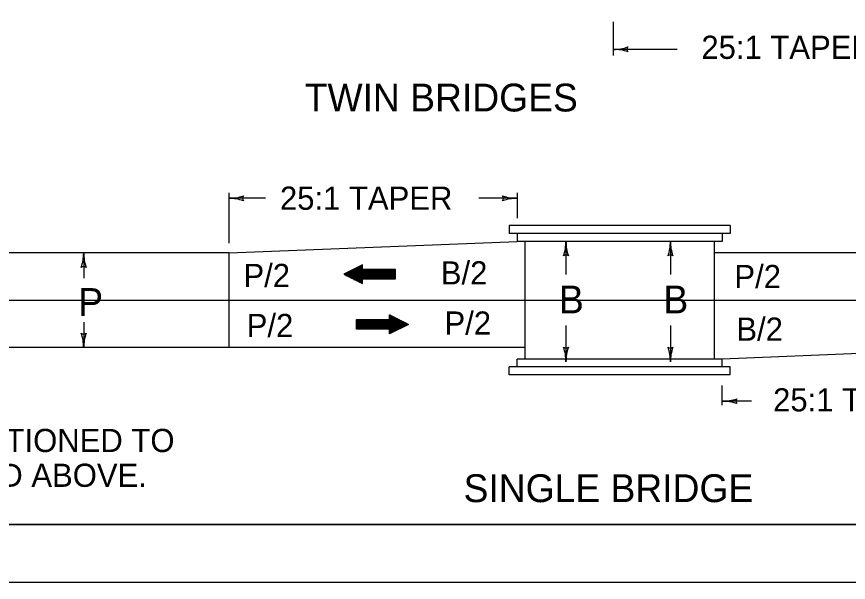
# Model space of a CAD drawing. Extents: x 997.6 to 1036.6, y 998.9 to 1022.7.
# Drawn here: x 1012.41 to 1019.58, y 1000 to 1004.88 of the extents above; entities that cross this region are included whole.
import ezdxf

# ---------------------------------------------------------------- set-up
doc = ezdxf.new("R2010")
doc.units = 0
for name, color, linetype in [('Level 1', 7, 'Continuous'), ('Level 10', 7, 'Continuous'), ('Level 11', 7, 'Continuous'), ('Level 14', 7, 'Continuous')]:
    doc.layers.add(name, color=color, linetype=linetype)

msp = doc.modelspace()

# ---------------------------------------------------------------- linework, layer by layer
at = {"layer": 'Level 1'}
for p, q in [((1017.5547, 1004.5433), (1017.5547, 1004.8333)), ((1018.1048, 1004.5966), (1017.5547, 1004.5966)), ((1014.2398, 1003.3594), (1014.2398, 1002.9261)), ((1016.7242, 1003.3594), (1016.7242, 1003.1407)), ((1014.5558, 1003.3121), (1014.2398, 1003.3121)), ((1016.7242, 1003.3121), (1016.3943, 1003.3121)), ((1018.5602, 1003.0767), (1016.6562, 1003.0767)), ((1016.6562, 1003.0767), (1016.6562, 1003.0087)), ((1018.5602, 1003.0767), (1018.5602, 1003.0087)), ((1018.5602, 1003.0087), (1016.6562, 1003.0087)), ((1016.7242, 1003.0087), (1016.7242, 1002.9407)), ((1018.4922, 1003.0087), (1018.4922, 1002.9407)), ((1014.2422, 1002.8413), (1016.7242, 1002.9407)), ((1018.4922, 1002.9407), (1016.7242, 1002.9407)), ((1016.7922, 1001.926), (1016.7922, 1002.9407)), ((1017.1452, 1002.9407), (1017.1452, 1002.6565)), ((1018.0452, 1002.9407), (1018.0452, 1002.6565)), ((1018.4242, 1001.926), (1018.4242, 1002.9407)), ((1014.2422, 1002.8413), (1012.1596, 1002.8413)), ((1012.9885, 1002.8413), (1012.9885, 1002.6237)), ((1014.2422, 1002.0253), (1014.2422, 1002.8413)), ((1021.7932, 1002.8413), (1018.4242, 1002.8413)), ((1012.1596, 1002.4333), (1023.1318, 1002.4333)), ((1012.9885, 1002.2441), (1012.9885, 1002.0253)), ((1017.1452, 1002.2151), (1017.1452, 1001.9029)), ((1018.0452, 1002.2151), (1018.0452, 1001.9029)), ((1016.7922, 1002.0253), (1012.1596, 1002.0253)), ((1020.9742, 1002.0253), (1018.4922, 1001.926)), ((1018.4922, 1001.926), (1016.7242, 1001.926)), ((1016.7242, 1001.858), (1016.7242, 1001.926)), ((1018.4922, 1001.858), (1018.4922, 1001.926)), ((1018.5602, 1001.858), (1016.6562, 1001.858)), ((1016.6562, 1001.79), (1016.6562, 1001.858)), ((1018.5602, 1001.79), (1018.5602, 1001.858)), ((1018.5602, 1001.79), (1016.6562, 1001.79)), ((1018.4922, 1001.5294), (1018.4922, 1001.6986)), ((1018.7456, 1001.5618), (1018.4922, 1001.5618))]:
    msp.add_line(p, q, dxfattribs=at)
for points in [[(1015.2297, 1002.6574), (1015.3917, 1002.5767), (1015.3917, 1002.6173), (1015.6752, 1002.6173), (1015.6752, 1002.6982), (1015.3917, 1002.6982), (1015.3917, 1002.7387)], [(1015.7868, 1002.2249), (1015.6248, 1002.1442), (1015.6248, 1002.1848), (1015.3413, 1002.1848), (1015.3413, 1002.2657), (1015.6248, 1002.2657), (1015.6248, 1002.3062)]]:
    msp.add_lwpolyline(points, close=True, dxfattribs=at)
for points in [[(1015.3069, 1002.6962), (1015.6752, 1002.6962)], [(1015.3151, 1002.7002), (1015.3917, 1002.7002)], [(1015.3232, 1002.7043), (1015.3917, 1002.7043)], [(1015.3232, 1002.7043), (1015.3917, 1002.7043)], [(1015.3312, 1002.7084), (1015.3917, 1002.7084)], [(1015.3393, 1002.7124), (1015.3917, 1002.7124)], [(1015.3474, 1002.7165), (1015.3917, 1002.7165)], [(1015.3555, 1002.7205), (1015.3917, 1002.7205)], [(1015.3635, 1002.7246), (1015.3917, 1002.7246)], [(1015.3716, 1002.7287), (1015.3917, 1002.7287)], [(1015.3797, 1002.7327), (1015.3917, 1002.7327)], [(1015.3877, 1002.7367), (1015.3917, 1002.7367)], [(1015.233, 1002.6558), (1015.6752, 1002.6558)], [(1015.2343, 1002.6597), (1015.6752, 1002.6597)], [(1015.2411, 1002.6517), (1015.6752, 1002.6517)], [(1015.2411, 1002.6517), (1015.6752, 1002.6517)], [(1015.2424, 1002.6638), (1015.6752, 1002.6638)], [(1015.2492, 1002.6477), (1015.6752, 1002.6477)], [(1015.2505, 1002.6679), (1015.6752, 1002.6679)], [(1015.2574, 1002.6436), (1015.6752, 1002.6436)], [(1015.2586, 1002.6719), (1015.6752, 1002.6719)], [(1015.2655, 1002.6395), (1015.6752, 1002.6395)], [(1015.2667, 1002.676), (1015.6752, 1002.676)], [(1015.2737, 1002.6355), (1015.6752, 1002.6355)], [(1015.2747, 1002.68), (1015.6752, 1002.68)], [(1015.2817, 1002.6314), (1015.6752, 1002.6314)], [(1015.2828, 1002.6841), (1015.6752, 1002.6841)], [(1015.2899, 1002.6274), (1015.6752, 1002.6274)], [(1015.2908, 1002.6882), (1015.6752, 1002.6882)], [(1015.298, 1002.6233), (1015.6752, 1002.6233)], [(1015.2989, 1002.6922), (1015.6752, 1002.6922)], [(1015.3062, 1002.6192), (1015.6752, 1002.6192)], [(1015.3102, 1002.6173), (1015.6752, 1002.6173)], [(1015.3183, 1002.6132), (1015.3917, 1002.6132)], [(1015.3265, 1002.6092), (1015.3917, 1002.6092)], [(1015.3347, 1002.6051), (1015.3917, 1002.6051)], [(1015.3427, 1002.6011), (1015.3917, 1002.6011)], [(1015.3508, 1002.597), (1015.3917, 1002.597)], [(1015.359, 1002.5929), (1015.3917, 1002.5929)], [(1015.3671, 1002.5889), (1015.3917, 1002.5889)], [(1015.3752, 1002.5848), (1015.3917, 1002.5848)], [(1015.3834, 1002.5808), (1015.3917, 1002.5808)], [(1015.3915, 1002.5767), (1015.3917, 1002.5767)], [(1012.1596, 1002.4333), (1012.7845, 1002.4333)], [(1013.1958, 1002.4333), (1013.3177, 1002.4333)], [(1013.3787, 1002.4333), (1014.354, 1002.4333)], [(1014.354, 1002.4333), (1015.3293, 1002.4333)], [(1015.3903, 1002.4333), (1015.5122, 1002.4333)], [(1015.5732, 1002.4333), (1016.5485, 1002.4333)], [(1016.5485, 1002.4333), (1016.9512, 1002.4333)], [(1017.3751, 1002.4333), (1017.8814, 1002.4333)], [(1018.2392, 1002.4333), (1018.7429, 1002.4333)], [(1018.7429, 1002.4333), (1019.7183, 1002.4333)], [(1015.6287, 1002.3042), (1015.6248, 1002.3042)], [(1015.6368, 1002.3002), (1015.6248, 1002.3002)], [(1015.6449, 1002.2962), (1015.6248, 1002.2962)], [(1015.653, 1002.2921), (1015.6248, 1002.2921)], [(1015.661, 1002.288), (1015.6248, 1002.288)], [(1015.6691, 1002.284), (1015.6248, 1002.284)], [(1015.6772, 1002.2799), (1015.6248, 1002.2799)], [(1015.6852, 1002.2759), (1015.6248, 1002.2759)], [(1015.6933, 1002.2718), (1015.6248, 1002.2718)], [(1015.6933, 1002.2718), (1015.6248, 1002.2718)], [(1015.7014, 1002.2677), (1015.6248, 1002.2677)], [(1015.7096, 1002.2637), (1015.3413, 1002.2637)], [(1015.7176, 1002.2597), (1015.3413, 1002.2597)], [(1015.7257, 1002.2557), (1015.3413, 1002.2557)], [(1015.7337, 1002.2516), (1015.3413, 1002.2516)], [(1015.7418, 1002.2475), (1015.3413, 1002.2475)], [(1015.7498, 1002.2435), (1015.3413, 1002.2435)], [(1015.7579, 1002.2394), (1015.3413, 1002.2394)], [(1015.766, 1002.2354), (1015.3413, 1002.2354)], [(1015.7741, 1002.2313), (1015.3413, 1002.2313)], [(1015.7822, 1002.2272), (1015.3413, 1002.2272)], [(1015.7835, 1002.2233), (1015.3413, 1002.2233)], [(1015.7754, 1002.2192), (1015.3413, 1002.2192)], [(1015.7754, 1002.2192), (1015.3413, 1002.2192)], [(1015.7672, 1002.2152), (1015.3413, 1002.2152)], [(1015.7591, 1002.2111), (1015.3413, 1002.2111)], [(1015.751, 1002.207), (1015.3413, 1002.207)], [(1015.7428, 1002.203), (1015.3413, 1002.203)], [(1015.7347, 1002.1989), (1015.3413, 1002.1989)], [(1015.7266, 1002.1949), (1015.3413, 1002.1949)], [(1015.7185, 1002.1908), (1015.3413, 1002.1908)], [(1015.7103, 1002.1867), (1015.3413, 1002.1867)], [(1015.7062, 1002.1848), (1015.3413, 1002.1848)], [(1015.6982, 1002.1807), (1015.6248, 1002.1807)], [(1015.69, 1002.1767), (1015.6248, 1002.1767)], [(1015.6818, 1002.1726), (1015.6248, 1002.1726)], [(1015.6737, 1002.1686), (1015.6248, 1002.1686)], [(1015.6657, 1002.1645), (1015.6248, 1002.1645)], [(1015.6575, 1002.1604), (1015.6248, 1002.1604)], [(1015.6494, 1002.1564), (1015.6248, 1002.1564)], [(1015.6413, 1002.1523), (1015.6248, 1002.1523)], [(1015.6331, 1002.1483), (1015.6248, 1002.1483)], [(1015.625, 1002.1442), (1015.6248, 1002.1442)]]:
    msp.add_lwpolyline(points, dxfattribs=at)
for centre, radius, start, end in [((1017.5547, 1004.9875), 0.3909, 269.98778, 270), ((1017.5547, 1004.9875), 0.3909, 270, 288.66878), ((1017.5547, 1004.2056), 0.3909, 71.34716, 89.99389), ((1017.7033, 1004.5965), 0.0313, 138.7746, 220.89129), ((1014.2398, 1003.703), 0.3909, 269.98778, 270), ((1014.2398, 1003.703), 0.3909, 270, 288.66878), ((1014.2398, 1002.9211), 0.3909, 71.34716, 89.99389), ((1014.3885, 1003.312), 0.0313, 138.7746, 220.89129), ((1016.5755, 1003.3121), 0.0313, 318.7746, 40.89129), ((1016.7242, 1002.9211), 0.3909, 90, 108.66878), ((1016.7242, 1003.703), 0.3909, 251.34716, 269.99389), ((1016.7242, 1002.9211), 0.3909, 89.98778, 90), ((1016.7542, 1002.9407), 0.3909, 341.34716, 359.99389), ((1017.5361, 1002.9407), 0.3909, 179.98778, 180), ((1017.5361, 1002.9407), 0.3909, 180, 198.66878), ((1017.6542, 1002.9407), 0.3909, 341.34716, 359.99389), ((1018.4361, 1002.9407), 0.3909, 179.98778, 180), ((1018.4361, 1002.9407), 0.3909, 180, 198.66878), ((1012.5976, 1002.8413), 0.3909, 341.34716, 359.99389), ((1013.3794, 1002.8413), 0.3909, 179.98778, 180), ((1013.3794, 1002.8413), 0.3909, 180, 198.66878), ((1017.1451, 1002.792), 0.0313, 48.7746, 130.89129), ((1018.0451, 1002.792), 0.0313, 48.7746, 130.89129), ((1012.9885, 1002.6927), 0.0313, 48.7746, 130.89129), ((1012.9885, 1002.174), 0.0313, 228.7746, 310.89129), ((1012.5976, 1002.0253), 0.3909, 0, 18.66878), ((1013.3794, 1002.0253), 0.3909, 161.34716, 179.99389), ((1012.5976, 1002.0253), 0.3909, 359.98778, 0), ((1017.1452, 1002.0516), 0.0313, 228.7746, 310.89129), ((1016.7542, 1001.9029), 0.3909, 0, 18.66878), ((1017.5361, 1001.9029), 0.3909, 161.34716, 179.99389), ((1018.0452, 1002.0516), 0.0313, 228.7746, 310.89129), ((1017.6542, 1001.9029), 0.3909, 0, 18.66878), ((1018.4361, 1001.9029), 0.3909, 161.34716, 179.99389), ((1016.7542, 1001.9029), 0.3909, 359.98778, 0), ((1017.6542, 1001.9029), 0.3909, 359.98778, 0), ((1018.4922, 1001.9528), 0.3909, 269.98778, 270), ((1018.4922, 1001.9528), 0.3909, 270, 288.66878), ((1018.4922, 1001.1709), 0.3909, 71.34716, 89.99389), ((1018.6408, 1001.5618), 0.0313, 138.7746, 220.89129)]:
    msp.add_arc(centre, radius, start, end, dxfattribs=at)
at = {"layer": 'Level 10'}
msp.add_line((1035.5, 1000.5), (1007, 1000.5), dxfattribs=at)
at = {"layer": 'Level 11'}
msp.add_lwpolyline([(1007, 1000.5), (1035.5, 1000.5), (1035.5, 1021.5), (1007, 1021.5)], close=True, dxfattribs=at)
at = {"layer": 'Level 14'}
msp.add_line((1036, 1000), (1000, 1000), dxfattribs=at)

# ---------------------------------------------------------------- texts
at = {"layer": 'Level 1'}
for s, height, p in [('25:1 TAPER', 0.2, (1018.3122, 1004.5146)), ('TWIN BRIDGES', 0.24, (1014.8937, 1004.061)), ('25:1 TAPER', 0.2, (1014.6801, 1003.2134)), ('B/2', 0.2, (1016.0664, 1002.5691)), ('P/2', 0.2, (1014.3658, 1002.5471)), ('P/2', 0.2, (1018.5967, 1002.5375)), ('B', 0.24, (1017.0847, 1002.3196)), ('B', 0.24, (1017.9847, 1002.3196)), ('P', 0.24, (1012.942, 1002.2976)), ('P/2', 0.2, (1016.0983, 1002.1363)), ('P/2', 0.2, (1014.3937, 1002.1154)), ('B/2', 0.2, (1018.6136, 1002.084)), ('25:1 TAPER', 0.2, (1018.9303, 1001.4743)), ('NORMAL PAVEMENT SHALL BE TRANSITIONED TO', 0.2, (1007.2178, 1001.1238)), ('MEET BRIDGE ROADWAY AS INDICATED ABOVE.', 0.2, (1007.2178, 1000.8238)), ('SINGLE BRIDGE', 0.24, (1016.2627, 1000.6921))]:
    msp.add_text(s, height=height, dxfattribs=at).set_placement(p)

doc.saveas('drawing.dxf')
